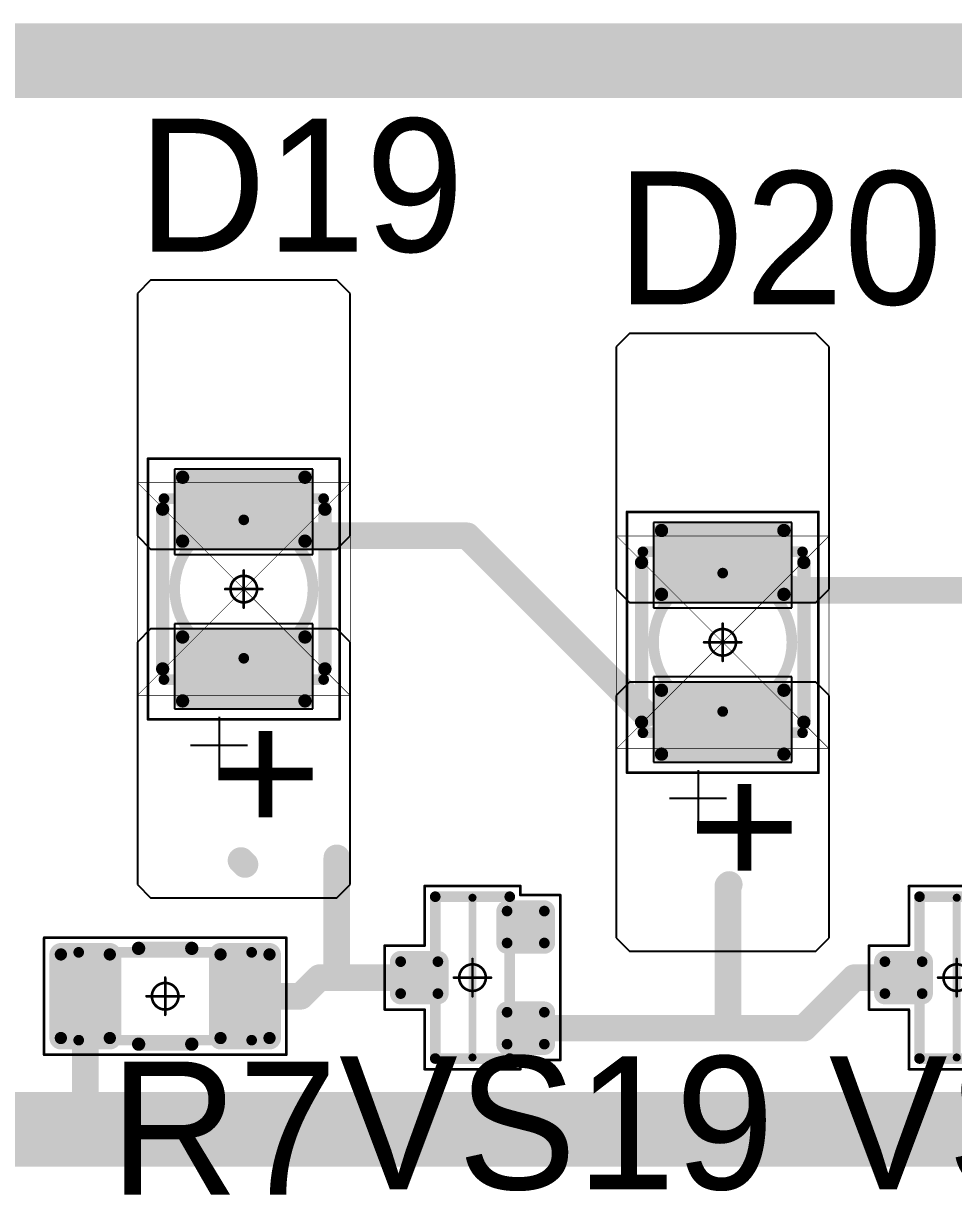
# Model space of a CAD drawing. Header units: millimetres. Extents: x 0 to 273, y 0 to 149.
# Drawn here: x 46.36 to 63.84, y 31.62 to 53.62 of the extents above; entities that cross this region are included whole.
import ezdxf

# ---------------------------------------------------------------- set-up
doc = ezdxf.new("R2010")
doc.units = ezdxf.units.MM
for name, color, linetype in [('Mechanical13', 56, 'Continuous'), ('Mechanical15', 56, 'Continuous'), ('Mechanical2', 216, 'Continuous'), ('TopLayer', 1, 'Continuous'), ('TopOverlay', 2, 'Continuous'), ('TopPaste', 8, 'Continuous'), ('TopSolder', 216, 'Continuous')]:
    doc.layers.add(name, color=color, linetype=linetype)

# ---------------------------------------------------------------- blocks, each defined once
blk = doc.blocks.new('SOT23_50')
at = {"layer": 'Mechanical13', "const_width": 0.2}
for points in [[(-0.7, 1.52), (-0.7, -1.52)], [(0.7, 1.52), (-0.7, 1.52)], [(0.7, 1.52), (0.7, -1.52)], [(0.7, -1.52), (-0.7, -1.52)]]:
    blk.add_lwpolyline(points, dxfattribs=at)
at = {"layer": 'Mechanical13', "const_width": 0.1}
for points in [[(-0.75, 1.52, 1), (-0.65, 1.52, 1)], [(-0.75, 1.52, 1), (-0.65, 1.52, 1)], [(0.65, 1.52, 1), (0.75, 1.52, 1)], [(0.65, 1.52, 1), (0.75, 1.52, 1)], [(-0.75, -1.52, 1), (-0.65, -1.52, 1)], [(-0.75, -1.52, 1), (-0.65, -1.52, 1)], [(0.65, -1.52, 1), (0.75, -1.52, 1)], [(0.65, -1.52, 1), (0.75, -1.52, 1)]]:
    blk.add_lwpolyline(points, format="xyb", close=True, dxfattribs=at)
at = {"layer": 'Mechanical15', "const_width": 0.05}
for points in [[(-0.9, 1.55), (-1.65, 1.55)], [(-1.65, 1.55), (-1.65, -1.55)], [(0.9, 1.72), (-0.9, 1.72)], [(-0.9, 1.72), (-0.9, 1.55)], [(0.9, 1.72), (0.9, 0.6)], [(1.65, 0.6), (0.9, 0.6)], [(1.65, 0.6), (1.65, -0.6)], [(0, 0.35), (0, -0.35)], [(0.35, 0), (-0.35, 0)], [(0.9, -0.6), (0.9, -1.72)], [(1.65, -0.6), (0.9, -0.6)], [(-0.9, -1.55), (-1.65, -1.55)], [(-0.9, -1.55), (-0.9, -1.72)], [(0.9, -1.72), (-0.9, -1.72)]]:
    blk.add_lwpolyline(points, dxfattribs=at)
at = {"layer": 'Mechanical15'}
for points, const_width in [([(-1.662, 1.55, 1), (-1.637, 1.55, 1)], 0.025), ([(-1.662, 1.55, 1), (-1.637, 1.55, 1)], 0.025), ([(-0.913, 1.72, 1), (-0.888, 1.72, 1)], 0.025), ([(-0.913, 1.72, 1), (-0.888, 1.72, 1)], 0.025), ([(-0.913, 1.55, 1), (-0.888, 1.55, 1)], 0.025), ([(-0.913, 1.55, 1), (-0.888, 1.55, 1)], 0.025), ([(0.888, 1.72, 1), (0.913, 1.72, 1)], 0.025), ([(0.888, 1.72, 1), (0.913, 1.72, 1)], 0.025), ([(0.888, 0.6, 1), (0.913, 0.6, 1)], 0.025), ([(0.888, 0.6, 1), (0.913, 0.6, 1)], 0.025), ([(1.637, 0.6, 1), (1.662, 0.6, 1)], 0.025), ([(1.637, 0.6, 1), (1.662, 0.6, 1)], 0.025), ([(0.25, 0, 1), (-0.25, 0, 1)], 0.05), ([(-0.012, 0.35, 1), (0.012, 0.35, 1)], 0.025), ([(-0.362, 0, 1), (-0.337, 0, 1)], 0.025), ([(-0.262, 0, 1), (-0.238, 0, 1)], 0.025), ([(0.238, 0, 1), (0.262, 0, 1)], 0.025), ([(0.337, 0, 1), (0.362, 0, 1)], 0.025), ([(-0.012, -0.35, 1), (0.012, -0.35, 1)], 0.025), ([(0.888, -0.6, 1), (0.913, -0.6, 1)], 0.025), ([(0.888, -0.6, 1), (0.913, -0.6, 1)], 0.025), ([(1.637, -0.6, 1), (1.662, -0.6, 1)], 0.025), ([(1.637, -0.6, 1), (1.662, -0.6, 1)], 0.025), ([(-1.662, -1.55, 1), (-1.637, -1.55, 1)], 0.025), ([(-1.662, -1.55, 1), (-1.637, -1.55, 1)], 0.025), ([(-0.913, -1.55, 1), (-0.888, -1.55, 1)], 0.025), ([(-0.913, -1.55, 1), (-0.888, -1.55, 1)], 0.025), ([(-0.913, -1.72, 1), (-0.888, -1.72, 1)], 0.025), ([(-0.913, -1.72, 1), (-0.888, -1.72, 1)], 0.025), ([(0.888, -1.72, 1), (0.913, -1.72, 1)], 0.025), ([(0.888, -1.72, 1), (0.913, -1.72, 1)], 0.025)]:
    blk.add_lwpolyline(points, format="xyb", close=True, dxfattribs=dict(at, const_width=const_width))
at = {"layer": 'TopLayer', "const_width": 0.1}
for points in [[(-1.4, 1.25, 1), (-1.3, 1.25, 1)], [(-0.7, 1.25, 1), (-0.6, 1.25, 1)], [(-1.4, 0.65, 1), (-1.3, 0.65, 1)], [(-0.7, 0.65, 1), (-0.6, 0.65, 1)], [(0.6, 0.3, 1), (0.7, 0.3, 1)], [(1.3, 0.3, 1), (1.4, 0.3, 1)], [(0.6, -0.3, 1), (0.7, -0.3, 1)], [(1.3, -0.3, 1), (1.4, -0.3, 1)], [(-1.4, -0.65, 1), (-1.3, -0.65, 1)], [(-0.7, -0.65, 1), (-0.6, -0.65, 1)], [(-1.4, -1.25, 1), (-1.3, -1.25, 1)], [(-0.7, -1.25, 1), (-0.6, -1.25, 1)]]:
    blk.add_lwpolyline(points, format="xyb", close=True, dxfattribs=at)
at = {"layer": 'TopLayer'}
for points in [[(-1.35, 1.35), (-1.35, 0.55), (-0.65, 1.35), (-0.65, 0.55)], [(-1.45, 1.25), (-1.45, 0.65), (-0.55, 1.25), (-0.55, 0.65)], [(0.55, 0.3), (0.55, -0.3), (1.45, 0.3), (1.45, -0.3)], [(0.65, 0.4), (0.65, -0.4), (1.35, 0.4), (1.35, -0.4)], [(-1.45, -0.65), (-1.45, -1.25), (-0.55, -0.65), (-0.55, -1.25)], [(-1.35, -0.55), (-1.35, -1.35), (-0.65, -0.55), (-0.65, -1.35)]]:
    blk.add_solid(points, dxfattribs=at)
at = {"layer": 'TopOverlay', "const_width": 0.15}
blk.add_lwpolyline([(0, 1.5), (0, -1.5)], dxfattribs=at)
at = {"layer": 'TopOverlay', "const_width": 0.075}
for points in [[(-0.038, 1.5, 1), (0.038, 1.5, 1)], [(-0.038, -1.5, 1), (0.038, -1.5, 1)]]:
    blk.add_lwpolyline(points, format="xyb", close=True, dxfattribs=at)
at = {"layer": 'TopPaste', "const_width": 0.075}
for points in [[(-1.387, 1.25, 1), (-1.313, 1.25, 1)], [(-0.687, 1.25, 1), (-0.613, 1.25, 1)], [(-1.387, 0.65, 1), (-1.313, 0.65, 1)], [(-0.687, 0.65, 1), (-0.613, 0.65, 1)], [(0.613, 0.3, 1), (0.687, 0.3, 1)], [(1.313, 0.3, 1), (1.387, 0.3, 1)], [(0.613, -0.3, 1), (0.687, -0.3, 1)], [(1.313, -0.3, 1), (1.387, -0.3, 1)], [(-1.387, -0.65, 1), (-1.313, -0.65, 1)], [(-0.687, -0.65, 1), (-0.613, -0.65, 1)], [(-1.387, -1.25, 1), (-1.313, -1.25, 1)], [(-0.687, -1.25, 1), (-0.613, -1.25, 1)]]:
    blk.add_lwpolyline(points, format="xyb", close=True, dxfattribs=at)
at = {"layer": 'TopPaste'}
for points in [[(-1.35, 1.325), (-1.35, 0.575), (-0.65, 1.325), (-0.65, 0.575)], [(-1.425, 1.25), (-1.425, 0.65), (-0.575, 1.25), (-0.575, 0.65)], [(0.575, 0.3), (0.575, -0.3), (1.425, 0.3), (1.425, -0.3)], [(0.65, 0.375), (0.65, -0.375), (1.35, 0.375), (1.35, -0.375)], [(-1.425, -0.65), (-1.425, -1.25), (-0.575, -0.65), (-0.575, -1.25)], [(-1.35, -0.575), (-1.35, -1.325), (-0.65, -0.575), (-0.65, -1.325)]]:
    blk.add_solid(points, dxfattribs=at)
at = {"layer": 'TopSolder', "const_width": 0.202}
for points in [[(-1.451, 1.25, 1), (-1.249, 1.25, 1)], [(-0.751, 1.25, 1), (-0.549, 1.25, 1)], [(-1.451, 0.65, 1), (-1.249, 0.65, 1)], [(-0.751, 0.65, 1), (-0.549, 0.65, 1)], [(0.549, 0.3, 1), (0.751, 0.3, 1)], [(1.249, 0.3, 1), (1.451, 0.3, 1)], [(0.549, -0.3, 1), (0.751, -0.3, 1)], [(1.249, -0.3, 1), (1.451, -0.3, 1)], [(-1.451, -0.65, 1), (-1.249, -0.65, 1)], [(-0.751, -0.65, 1), (-0.549, -0.65, 1)], [(-1.451, -1.25, 1), (-1.249, -1.25, 1)], [(-0.751, -1.25, 1), (-0.549, -1.25, 1)]]:
    blk.add_lwpolyline(points, format="xyb", close=True, dxfattribs=at)
at = {"layer": 'TopSolder'}
for points in [[(-1.35, 1.452), (-1.35, 0.448), (-0.65, 1.452), (-0.65, 0.448)], [(-1.552, 1.25), (-1.552, 0.65), (-0.448, 1.25), (-0.448, 0.65)], [(0.65, 0.502), (0.65, -0.502), (1.35, 0.502), (1.35, -0.502)], [(0.448, 0.3), (0.448, -0.3), (1.552, 0.3), (1.552, -0.3)], [(-1.552, -0.65), (-1.552, -1.25), (-0.448, -0.65), (-0.448, -1.25)], [(-1.35, -0.448), (-1.35, -1.452), (-0.65, -0.448), (-0.65, -1.452)]]:
    blk.add_solid(points, dxfattribs=at)
blk = doc.blocks.new('SOT23_51')
at = {"layer": 'Mechanical13', "const_width": 0.2}
for points in [[(-0.7, 1.52), (-0.7, -1.52)], [(0.7, 1.52), (-0.7, 1.52)], [(0.7, 1.52), (0.7, -1.52)], [(0.7, -1.52), (-0.7, -1.52)]]:
    blk.add_lwpolyline(points, dxfattribs=at)
at = {"layer": 'Mechanical13', "const_width": 0.1}
for points in [[(-0.75, 1.52, 1), (-0.65, 1.52, 1)], [(-0.75, 1.52, 1), (-0.65, 1.52, 1)], [(0.65, 1.52, 1), (0.75, 1.52, 1)], [(0.65, 1.52, 1), (0.75, 1.52, 1)], [(-0.75, -1.52, 1), (-0.65, -1.52, 1)], [(-0.75, -1.52, 1), (-0.65, -1.52, 1)], [(0.65, -1.52, 1), (0.75, -1.52, 1)], [(0.65, -1.52, 1), (0.75, -1.52, 1)]]:
    blk.add_lwpolyline(points, format="xyb", close=True, dxfattribs=at)
at = {"layer": 'Mechanical15', "const_width": 0.05}
for points in [[(-0.9, 1.55), (-1.65, 1.55)], [(-1.65, 1.55), (-1.65, -1.55)], [(0.9, 1.72), (-0.9, 1.72)], [(-0.9, 1.72), (-0.9, 1.55)], [(0.9, 1.72), (0.9, 0.6)], [(1.65, 0.6), (0.9, 0.6)], [(1.65, 0.6), (1.65, -0.6)], [(0, 0.35), (0, -0.35)], [(0.35, 0), (-0.35, 0)], [(0.9, -0.6), (0.9, -1.72)], [(1.65, -0.6), (0.9, -0.6)], [(-0.9, -1.55), (-1.65, -1.55)], [(-0.9, -1.55), (-0.9, -1.72)], [(0.9, -1.72), (-0.9, -1.72)]]:
    blk.add_lwpolyline(points, dxfattribs=at)
at = {"layer": 'Mechanical15'}
for points, const_width in [([(-1.662, 1.55, 1), (-1.637, 1.55, 1)], 0.025), ([(-1.662, 1.55, 1), (-1.637, 1.55, 1)], 0.025), ([(-0.913, 1.72, 1), (-0.888, 1.72, 1)], 0.025), ([(-0.913, 1.72, 1), (-0.888, 1.72, 1)], 0.025), ([(-0.913, 1.55, 1), (-0.888, 1.55, 1)], 0.025), ([(-0.913, 1.55, 1), (-0.888, 1.55, 1)], 0.025), ([(0.888, 1.72, 1), (0.913, 1.72, 1)], 0.025), ([(0.888, 1.72, 1), (0.913, 1.72, 1)], 0.025), ([(0.888, 0.6, 1), (0.913, 0.6, 1)], 0.025), ([(0.888, 0.6, 1), (0.913, 0.6, 1)], 0.025), ([(1.637, 0.6, 1), (1.662, 0.6, 1)], 0.025), ([(1.637, 0.6, 1), (1.662, 0.6, 1)], 0.025), ([(0.25, 0, 1), (-0.25, 0, 1)], 0.05), ([(-0.012, 0.35, 1), (0.012, 0.35, 1)], 0.025), ([(-0.362, 0, 1), (-0.337, 0, 1)], 0.025), ([(-0.262, 0, 1), (-0.238, 0, 1)], 0.025), ([(0.238, 0, 1), (0.262, 0, 1)], 0.025), ([(0.337, 0, 1), (0.362, 0, 1)], 0.025), ([(-0.012, -0.35, 1), (0.012, -0.35, 1)], 0.025), ([(0.888, -0.6, 1), (0.913, -0.6, 1)], 0.025), ([(0.888, -0.6, 1), (0.913, -0.6, 1)], 0.025), ([(1.637, -0.6, 1), (1.662, -0.6, 1)], 0.025), ([(1.637, -0.6, 1), (1.662, -0.6, 1)], 0.025), ([(-1.662, -1.55, 1), (-1.637, -1.55, 1)], 0.025), ([(-1.662, -1.55, 1), (-1.637, -1.55, 1)], 0.025), ([(-0.913, -1.55, 1), (-0.888, -1.55, 1)], 0.025), ([(-0.913, -1.55, 1), (-0.888, -1.55, 1)], 0.025), ([(-0.913, -1.72, 1), (-0.888, -1.72, 1)], 0.025), ([(-0.913, -1.72, 1), (-0.888, -1.72, 1)], 0.025), ([(0.888, -1.72, 1), (0.913, -1.72, 1)], 0.025), ([(0.888, -1.72, 1), (0.913, -1.72, 1)], 0.025)]:
    blk.add_lwpolyline(points, format="xyb", close=True, dxfattribs=dict(at, const_width=const_width))
at = {"layer": 'TopLayer', "const_width": 0.1}
for points in [[(-1.4, 1.25, 1), (-1.3, 1.25, 1)], [(-0.7, 1.25, 1), (-0.6, 1.25, 1)], [(-1.4, 0.65, 1), (-1.3, 0.65, 1)], [(-0.7, 0.65, 1), (-0.6, 0.65, 1)], [(0.6, 0.3, 1), (0.7, 0.3, 1)], [(1.3, 0.3, 1), (1.4, 0.3, 1)], [(0.6, -0.3, 1), (0.7, -0.3, 1)], [(1.3, -0.3, 1), (1.4, -0.3, 1)], [(-1.4, -0.65, 1), (-1.3, -0.65, 1)], [(-0.7, -0.65, 1), (-0.6, -0.65, 1)], [(-1.4, -1.25, 1), (-1.3, -1.25, 1)], [(-0.7, -1.25, 1), (-0.6, -1.25, 1)]]:
    blk.add_lwpolyline(points, format="xyb", close=True, dxfattribs=at)
at = {"layer": 'TopLayer'}
for points in [[(-1.35, 1.35), (-1.35, 0.55), (-0.65, 1.35), (-0.65, 0.55)], [(-1.45, 1.25), (-1.45, 0.65), (-0.55, 1.25), (-0.55, 0.65)], [(0.55, 0.3), (0.55, -0.3), (1.45, 0.3), (1.45, -0.3)], [(0.65, 0.4), (0.65, -0.4), (1.35, 0.4), (1.35, -0.4)], [(-1.45, -0.65), (-1.45, -1.25), (-0.55, -0.65), (-0.55, -1.25)], [(-1.35, -0.55), (-1.35, -1.35), (-0.65, -0.55), (-0.65, -1.35)]]:
    blk.add_solid(points, dxfattribs=at)
at = {"layer": 'TopOverlay', "const_width": 0.15}
blk.add_lwpolyline([(0, 1.5), (0, -1.5)], dxfattribs=at)
at = {"layer": 'TopOverlay', "const_width": 0.075}
for points in [[(-0.038, 1.5, 1), (0.038, 1.5, 1)], [(-0.038, -1.5, 1), (0.038, -1.5, 1)]]:
    blk.add_lwpolyline(points, format="xyb", close=True, dxfattribs=at)
at = {"layer": 'TopPaste', "const_width": 0.075}
for points in [[(-1.387, 1.25, 1), (-1.313, 1.25, 1)], [(-0.687, 1.25, 1), (-0.613, 1.25, 1)], [(-1.387, 0.65, 1), (-1.313, 0.65, 1)], [(-0.687, 0.65, 1), (-0.613, 0.65, 1)], [(0.613, 0.3, 1), (0.687, 0.3, 1)], [(1.313, 0.3, 1), (1.387, 0.3, 1)], [(0.613, -0.3, 1), (0.687, -0.3, 1)], [(1.313, -0.3, 1), (1.387, -0.3, 1)], [(-1.387, -0.65, 1), (-1.313, -0.65, 1)], [(-0.687, -0.65, 1), (-0.613, -0.65, 1)], [(-1.387, -1.25, 1), (-1.313, -1.25, 1)], [(-0.687, -1.25, 1), (-0.613, -1.25, 1)]]:
    blk.add_lwpolyline(points, format="xyb", close=True, dxfattribs=at)
at = {"layer": 'TopPaste'}
for points in [[(-1.35, 1.325), (-1.35, 0.575), (-0.65, 1.325), (-0.65, 0.575)], [(-1.425, 1.25), (-1.425, 0.65), (-0.575, 1.25), (-0.575, 0.65)], [(0.575, 0.3), (0.575, -0.3), (1.425, 0.3), (1.425, -0.3)], [(0.65, 0.375), (0.65, -0.375), (1.35, 0.375), (1.35, -0.375)], [(-1.425, -0.65), (-1.425, -1.25), (-0.575, -0.65), (-0.575, -1.25)], [(-1.35, -0.575), (-1.35, -1.325), (-0.65, -0.575), (-0.65, -1.325)]]:
    blk.add_solid(points, dxfattribs=at)
at = {"layer": 'TopSolder', "const_width": 0.202}
for points in [[(-1.451, 1.25, 1), (-1.249, 1.25, 1)], [(-0.751, 1.25, 1), (-0.549, 1.25, 1)], [(-1.451, 0.65, 1), (-1.249, 0.65, 1)], [(-0.751, 0.65, 1), (-0.549, 0.65, 1)], [(0.549, 0.3, 1), (0.751, 0.3, 1)], [(1.249, 0.3, 1), (1.451, 0.3, 1)], [(0.549, -0.3, 1), (0.751, -0.3, 1)], [(1.249, -0.3, 1), (1.451, -0.3, 1)], [(-1.451, -0.65, 1), (-1.249, -0.65, 1)], [(-0.751, -0.65, 1), (-0.549, -0.65, 1)], [(-1.451, -1.25, 1), (-1.249, -1.25, 1)], [(-0.751, -1.25, 1), (-0.549, -1.25, 1)]]:
    blk.add_lwpolyline(points, format="xyb", close=True, dxfattribs=at)
at = {"layer": 'TopSolder'}
for points in [[(-1.35, 1.452), (-1.35, 0.448), (-0.65, 1.452), (-0.65, 0.448)], [(-1.552, 1.25), (-1.552, 0.65), (-0.448, 1.25), (-0.448, 0.65)], [(0.65, 0.502), (0.65, -0.502), (1.35, 0.502), (1.35, -0.502)], [(0.448, 0.3), (0.448, -0.3), (1.552, 0.3), (1.552, -0.3)], [(-1.552, -0.65), (-1.552, -1.25), (-0.448, -0.65), (-0.448, -1.25)], [(-1.35, -0.448), (-1.35, -1.452), (-0.65, -0.448), (-0.65, -1.452)]]:
    blk.add_solid(points, dxfattribs=at)
blk = doc.blocks.new('RC1206S_85')
at = {"layer": 'Mechanical13', "const_width": 0.2}
for points in [[(1.625, 0.825), (-1.625, 0.825)], [(-1.625, 0.825), (-1.625, -0.825)], [(1.625, 0.825), (1.625, -0.825)], [(1.625, -0.825), (-1.625, -0.825)]]:
    blk.add_lwpolyline(points, dxfattribs=at)
at = {"layer": 'Mechanical13', "const_width": 0.1}
for points in [[(-1.675, 0.825, 1), (-1.575, 0.825, 1)], [(-1.675, 0.825, 1), (-1.575, 0.825, 1)], [(1.575, 0.825, 1), (1.675, 0.825, 1)], [(1.575, 0.825, 1), (1.675, 0.825, 1)], [(-1.675, -0.825, 1), (-1.575, -0.825, 1)], [(-1.675, -0.825, 1), (-1.575, -0.825, 1)], [(1.575, -0.825, 1), (1.675, -0.825, 1)], [(1.575, -0.825, 1), (1.675, -0.825, 1)]]:
    blk.add_lwpolyline(points, format="xyb", close=True, dxfattribs=at)
at = {"layer": 'Mechanical15', "const_width": 0.05}
for points in [[(2.275, 1.1), (-2.275, 1.1)], [(-2.275, 1.1), (-2.275, -1.1)], [(2.275, 1.1), (2.275, -1.1)], [(0, 0.35), (0, -0.35)], [(0.35, 0), (-0.35, 0)], [(2.275, -1.1), (-2.275, -1.1)]]:
    blk.add_lwpolyline(points, dxfattribs=at)
at = {"layer": 'Mechanical15'}
for points, const_width in [([(-2.287, 1.1, 1), (-2.262, 1.1, 1)], 0.025), ([(-2.287, 1.1, 1), (-2.262, 1.1, 1)], 0.025), ([(2.262, 1.1, 1), (2.287, 1.1, 1)], 0.025), ([(2.262, 1.1, 1), (2.287, 1.1, 1)], 0.025), ([(0.25, 0, 1), (-0.25, 0, 1)], 0.05), ([(-0.012, 0.35, 1), (0.012, 0.35, 1)], 0.025), ([(-0.362, 0, 1), (-0.337, 0, 1)], 0.025), ([(-0.262, 0, 1), (-0.238, 0, 1)], 0.025), ([(0.238, 0, 1), (0.262, 0, 1)], 0.025), ([(0.337, 0, 1), (0.362, 0, 1)], 0.025), ([(-0.012, -0.35, 1), (0.012, -0.35, 1)], 0.025), ([(-2.287, -1.1, 1), (-2.262, -1.1, 1)], 0.025), ([(-2.287, -1.1, 1), (-2.262, -1.1, 1)], 0.025), ([(2.262, -1.1, 1), (2.287, -1.1, 1)], 0.025), ([(2.262, -1.1, 1), (2.287, -1.1, 1)], 0.025)]:
    blk.add_lwpolyline(points, format="xyb", close=True, dxfattribs=dict(at, const_width=const_width))
at = {"layer": 'TopLayer', "const_width": 0.115}
for points in [[(-2.018, 0.785, 1), (-1.903, 0.785, 1)], [(-1.098, 0.785, 1), (-0.983, 0.785, 1)], [(0.983, 0.785, 1), (1.098, 0.785, 1)], [(1.903, 0.785, 1), (2.018, 0.785, 1)], [(-2.018, -0.785, 1), (-1.903, -0.785, 1)], [(-1.098, -0.785, 1), (-0.983, -0.785, 1)], [(0.983, -0.785, 1), (1.098, -0.785, 1)], [(1.903, -0.785, 1), (2.018, -0.785, 1)]]:
    blk.add_lwpolyline(points, format="xyb", close=True, dxfattribs=at)
at = {"layer": 'TopLayer'}
for points in [[(-1.96, -0.9), (-1.04, -0.9), (-1.96, 0.9), (-1.04, 0.9)], [(1.04, -0.9), (1.96, -0.9), (1.04, 0.9), (1.96, 0.9)], [(-2.075, -0.785), (-0.925, -0.785), (-2.075, 0.785), (-0.925, 0.785)], [(0.925, -0.785), (2.075, -0.785), (0.925, 0.785), (2.075, 0.785)]]:
    blk.add_solid(points, dxfattribs=at)
at = {"layer": 'TopOverlay', "const_width": 0.25}
for points in [[(0.5, 0.9), (-0.5, 0.9)], [(0.5, -0.9), (-0.5, -0.9)]]:
    blk.add_lwpolyline(points, dxfattribs=at)
at = {"layer": 'TopOverlay', "const_width": 0.125}
for points in [[(-0.562, 0.9, 1), (-0.437, 0.9, 1)], [(0.437, 0.9, 1), (0.562, 0.9, 1)], [(-0.562, -0.9, 1), (-0.437, -0.9, 1)], [(0.437, -0.9, 1), (0.562, -0.9, 1)]]:
    blk.add_lwpolyline(points, format="xyb", close=True, dxfattribs=at)
at = {"layer": 'TopPaste', "const_width": 0.09}
for points in [[(-2.005, 0.785, 1), (-1.915, 0.785, 1)], [(-1.085, 0.785, 1), (-0.995, 0.785, 1)], [(0.995, 0.785, 1), (1.085, 0.785, 1)], [(1.915, 0.785, 1), (2.005, 0.785, 1)], [(-2.005, -0.785, 1), (-1.915, -0.785, 1)], [(-1.085, -0.785, 1), (-0.995, -0.785, 1)], [(0.995, -0.785, 1), (1.085, -0.785, 1)], [(1.915, -0.785, 1), (2.005, -0.785, 1)]]:
    blk.add_lwpolyline(points, format="xyb", close=True, dxfattribs=at)
at = {"layer": 'TopPaste'}
for points in [[(-2.05, -0.785), (-0.95, -0.785), (-2.05, 0.785), (-0.95, 0.785)], [(-1.96, -0.875), (-1.04, -0.875), (-1.96, 0.875), (-1.04, 0.875)], [(0.95, -0.785), (2.05, -0.785), (0.95, 0.785), (2.05, 0.785)], [(1.04, -0.875), (1.96, -0.875), (1.04, 0.875), (1.96, 0.875)]]:
    blk.add_solid(points, dxfattribs=at)
at = {"layer": 'TopSolder', "const_width": 0.215}
for points in [[(-2.068, 0.785, 1), (-1.853, 0.785, 1)], [(-1.148, 0.785, 1), (-0.933, 0.785, 1)], [(0.933, 0.785, 1), (1.148, 0.785, 1)], [(1.853, 0.785, 1), (2.068, 0.785, 1)], [(-2.068, -0.785, 1), (-1.853, -0.785, 1)], [(-1.148, -0.785, 1), (-0.933, -0.785, 1)], [(0.933, -0.785, 1), (1.148, -0.785, 1)], [(1.853, -0.785, 1), (2.068, -0.785, 1)]]:
    blk.add_lwpolyline(points, format="xyb", close=True, dxfattribs=at)
at = {"layer": 'TopSolder'}
for points in [[(-1.96, -1), (-1.04, -1), (-1.96, 1), (-1.04, 1)], [(1.04, -1), (1.96, -1), (1.04, 1), (1.96, 1)], [(-2.175, -0.785), (-0.825, -0.785), (-2.175, 0.785), (-0.825, 0.785)], [(0.825, -0.785), (2.175, -0.785), (0.825, 0.785), (2.175, 0.785)]]:
    blk.add_solid(points, dxfattribs=at)
blk = doc.blocks.new('T66G_135')
at = {"layer": 'Mechanical13'}
for p, q in [((2.936, 0.071), (2.936, -1)), ((2.4, -0.464), (3.471, -0.464))]:
    blk.add_line(p, q, dxfattribs=at)
at = {"layer": 'Mechanical13', "const_width": 0.2}
for points in [[(1.7, 1.5), (-1.7, 1.5)], [(-1.7, -1.5), (-1.7, 1.5)], [(1.7, -1.5), (1.7, 1.5)], [(1.7, -1.5), (-1.7, -1.5)]]:
    blk.add_lwpolyline(points, dxfattribs=at)
at = {"layer": 'Mechanical13'}
for points, const_width in [([(-1.75, 1.5, 1), (-1.65, 1.5, 1)], 0.1), ([(-1.75, 1.5, 1), (-1.65, 1.5, 1)], 0.1), ([(1.65, 1.5, 1), (1.75, 1.5, 1)], 0.1), ([(1.65, 1.5, 1), (1.75, 1.5, 1)], 0.1), ([(1.3, 0, 1), (-1.3, 0, 1)], 0.2), ([(-1.35, 0, 1), (-1.25, 0, 1)], 0.1), ([(1.25, 0, 1), (1.35, 0, 1)], 0.1), ([(-1.75, -1.5, 1), (-1.65, -1.5, 1)], 0.1), ([(-1.75, -1.5, 1), (-1.65, -1.5, 1)], 0.1), ([(1.65, -1.5, 1), (1.75, -1.5, 1)], 0.1), ([(1.65, -1.5, 1), (1.75, -1.5, 1)], 0.1)]:
    blk.add_lwpolyline(points, format="xyb", close=True, dxfattribs=dict(at, const_width=const_width))
at = {"layer": 'Mechanical15', "const_width": 0.05}
for points in [[(-2.45, -1.8), (-2.45, 1.8)], [(2.45, 1.8), (-2.45, 1.8)], [(2.45, -1.8), (2.45, 1.8)], [(0, -0.35), (0, 0.35)], [(0.35, 0), (-0.35, 0)], [(2.45, -1.8), (-2.45, -1.8)]]:
    blk.add_lwpolyline(points, dxfattribs=at)
at = {"layer": 'Mechanical15'}
for points, const_width in [([(-2.462, 1.8, 1), (-2.438, 1.8, 1)], 0.025), ([(-2.462, 1.8, 1), (-2.438, 1.8, 1)], 0.025), ([(2.438, 1.8, 1), (2.462, 1.8, 1)], 0.025), ([(2.438, 1.8, 1), (2.462, 1.8, 1)], 0.025), ([(0.25, 0, 1), (-0.25, 0, 1)], 0.05), ([(-0.012, 0.35, 1), (0.012, 0.35, 1)], 0.025), ([(-0.362, 0, 1), (-0.337, 0, 1)], 0.025), ([(-0.262, 0, 1), (-0.238, 0, 1)], 0.025), ([(0.238, 0, 1), (0.262, 0, 1)], 0.025), ([(0.337, 0, 1), (0.362, 0, 1)], 0.025), ([(-0.012, -0.35, 1), (0.012, -0.35, 1)], 0.025), ([(-2.462, -1.8, 1), (-2.438, -1.8, 1)], 0.025), ([(-2.462, -1.8, 1), (-2.438, -1.8, 1)], 0.025), ([(2.438, -1.8, 1), (2.462, -1.8, 1)], 0.025), ([(2.438, -1.8, 1), (2.462, -1.8, 1)], 0.025)]:
    blk.add_lwpolyline(points, format="xyb", close=True, dxfattribs=dict(at, const_width=const_width))
at = {"layer": 'TopLayer'}
for p, q in [((-5.55, 2), (-5.8, 1.75)), ((-1, 2), (-5.55, 2)), ((-0.75, 1.75), (-1, 2)), ((1, 2), (0.75, 1.75)), ((5.55, 2), (1, 2)), ((5.8, 1.75), (5.55, 2)), ((-5.8, 1.75), (-5.8, -1.75)), ((-0.75, -1.75), (-0.75, 1.75)), ((0.75, 1.75), (0.75, -1.75)), ((5.8, -1.75), (5.8, 1.75)), ((-5.8, -1.75), (-5.55, -2)), ((-1, -2), (-0.75, -1.75)), ((0.75, -1.75), (1, -2)), ((5.55, -2), (5.8, -1.75)), ((-5.55, -2), (-1, -2)), ((1, -2), (5.55, -2))]:
    blk.add_line(p, q, dxfattribs=at)
at = {"layer": 'TopLayer', "const_width": 0.15}
for points in [[(-2.175, 1.15, 1), (-2.025, 1.15, 1)], [(-0.975, 1.15, 1), (-0.825, 1.15, 1)], [(0.825, 1.15, 1), (0.975, 1.15, 1)], [(2.025, 1.15, 1), (2.175, 1.15, 1)], [(-2.175, -1.15, 1), (-2.025, -1.15, 1)], [(-0.975, -1.15, 1), (-0.825, -1.15, 1)], [(0.825, -1.15, 1), (0.975, -1.15, 1)], [(2.025, -1.15, 1), (2.175, -1.15, 1)]]:
    blk.add_lwpolyline(points, format="xyb", close=True, dxfattribs=at)
at = {"layer": 'TopLayer'}
for points in [[(-0.75, 1.15), (-2.25, 1.15), (-0.75, -1.15), (-2.25, -1.15)], [(-0.9, 1.3), (-2.1, 1.3), (-0.9, -1.3), (-2.1, -1.3)], [(2.25, 1.15), (0.75, 1.15), (2.25, -1.15), (0.75, -1.15)], [(2.1, 1.3), (0.9, 1.3), (2.1, -1.3), (0.9, -1.3)]]:
    blk.add_solid(points, dxfattribs=at)
at = {"layer": 'TopOverlay', "const_width": 0.25}
for points in [[(1.5, 1.525), (-1.5, 1.525)], [(1.5, -1.525), (-1.5, -1.525)]]:
    blk.add_lwpolyline(points, dxfattribs=at)
at = {"layer": 'TopOverlay', "const_width": 0.125}
for points in [[(-1.562, 1.525, 1), (-1.438, 1.525, 1)], [(1.438, 1.525, 1), (1.562, 1.525, 1)], [(-1.562, -1.525, 1), (-1.438, -1.525, 1)], [(1.438, -1.525, 1), (1.562, -1.525, 1)]]:
    blk.add_lwpolyline(points, format="xyb", close=True, dxfattribs=at)
at = {"layer": 'TopPaste', "const_width": 0.125}
for points in [[(-2.163, 1.15, 1), (-2.038, 1.15, 1)], [(-0.963, 1.15, 1), (-0.838, 1.15, 1)], [(0.838, 1.15, 1), (0.963, 1.15, 1)], [(2.038, 1.15, 1), (2.163, 1.15, 1)], [(-2.163, -1.15, 1), (-2.038, -1.15, 1)], [(-0.963, -1.15, 1), (-0.838, -1.15, 1)], [(0.838, -1.15, 1), (0.963, -1.15, 1)], [(2.038, -1.15, 1), (2.163, -1.15, 1)]]:
    blk.add_lwpolyline(points, format="xyb", close=True, dxfattribs=at)
at = {"layer": 'TopPaste'}
for points in [[(-0.775, 1.15), (-2.225, 1.15), (-0.775, -1.15), (-2.225, -1.15)], [(-0.9, 1.275), (-2.1, 1.275), (-0.9, -1.275), (-2.1, -1.275)], [(2.225, 1.15), (0.775, 1.15), (2.225, -1.15), (0.775, -1.15)], [(2.1, 1.275), (0.9, 1.275), (2.1, -1.275), (0.9, -1.275)]]:
    blk.add_solid(points, dxfattribs=at)
at = {"layer": 'TopSolder'}
for p, q in [((-2.25, 1.3), (-2.25, -1.3)), ((-0.65, 1.3), (-2.25, 1.3)), ((-0.65, -1.3), (-0.65, 1.3)), ((0.65, 1.3), (0.65, -1.3)), ((2.25, 1.3), (0.65, 1.3)), ((2.25, -1.3), (2.25, 1.3)), ((-2.25, -1.3), (-0.65, -1.3)), ((0.65, -1.3), (2.25, -1.3))]:
    blk.add_line(p, q, dxfattribs=at)
at = {"layer": 'TopOverlay'}
blk.add_text('+', height=2.5, dxfattribs=at).set_placement((2.5, -0.8))
blk = doc.blocks.new('T66G_136')
at = {"layer": 'Mechanical13'}
for p, q in [((2.936, 0.071), (2.936, -1)), ((2.4, -0.464), (3.471, -0.464))]:
    blk.add_line(p, q, dxfattribs=at)
at = {"layer": 'Mechanical13', "const_width": 0.2}
for points in [[(1.7, 1.5), (-1.7, 1.5)], [(-1.7, -1.5), (-1.7, 1.5)], [(1.7, -1.5), (1.7, 1.5)], [(1.7, -1.5), (-1.7, -1.5)]]:
    blk.add_lwpolyline(points, dxfattribs=at)
at = {"layer": 'Mechanical13'}
for points, const_width in [([(-1.75, 1.5, 1), (-1.65, 1.5, 1)], 0.1), ([(-1.75, 1.5, 1), (-1.65, 1.5, 1)], 0.1), ([(1.65, 1.5, 1), (1.75, 1.5, 1)], 0.1), ([(1.65, 1.5, 1), (1.75, 1.5, 1)], 0.1), ([(1.3, 0, 1), (-1.3, 0, 1)], 0.2), ([(-1.35, 0, 1), (-1.25, 0, 1)], 0.1), ([(1.25, 0, 1), (1.35, 0, 1)], 0.1), ([(-1.75, -1.5, 1), (-1.65, -1.5, 1)], 0.1), ([(-1.75, -1.5, 1), (-1.65, -1.5, 1)], 0.1), ([(1.65, -1.5, 1), (1.75, -1.5, 1)], 0.1), ([(1.65, -1.5, 1), (1.75, -1.5, 1)], 0.1)]:
    blk.add_lwpolyline(points, format="xyb", close=True, dxfattribs=dict(at, const_width=const_width))
at = {"layer": 'Mechanical15', "const_width": 0.05}
for points in [[(-2.45, -1.8), (-2.45, 1.8)], [(2.45, 1.8), (-2.45, 1.8)], [(2.45, -1.8), (2.45, 1.8)], [(0, -0.35), (0, 0.35)], [(0.35, 0), (-0.35, 0)], [(2.45, -1.8), (-2.45, -1.8)]]:
    blk.add_lwpolyline(points, dxfattribs=at)
at = {"layer": 'Mechanical15'}
for points, const_width in [([(-2.462, 1.8, 1), (-2.438, 1.8, 1)], 0.025), ([(-2.462, 1.8, 1), (-2.438, 1.8, 1)], 0.025), ([(2.438, 1.8, 1), (2.462, 1.8, 1)], 0.025), ([(2.438, 1.8, 1), (2.462, 1.8, 1)], 0.025), ([(0.25, 0, 1), (-0.25, 0, 1)], 0.05), ([(-0.012, 0.35, 1), (0.012, 0.35, 1)], 0.025), ([(-0.362, 0, 1), (-0.337, 0, 1)], 0.025), ([(-0.262, 0, 1), (-0.238, 0, 1)], 0.025), ([(0.238, 0, 1), (0.262, 0, 1)], 0.025), ([(0.337, 0, 1), (0.362, 0, 1)], 0.025), ([(-0.012, -0.35, 1), (0.012, -0.35, 1)], 0.025), ([(-2.462, -1.8, 1), (-2.438, -1.8, 1)], 0.025), ([(-2.462, -1.8, 1), (-2.438, -1.8, 1)], 0.025), ([(2.438, -1.8, 1), (2.462, -1.8, 1)], 0.025), ([(2.438, -1.8, 1), (2.462, -1.8, 1)], 0.025)]:
    blk.add_lwpolyline(points, format="xyb", close=True, dxfattribs=dict(at, const_width=const_width))
at = {"layer": 'TopLayer'}
for p, q in [((-5.55, 2), (-5.8, 1.75)), ((-1, 2), (-5.55, 2)), ((-0.75, 1.75), (-1, 2)), ((1, 2), (0.75, 1.75)), ((5.55, 2), (1, 2)), ((5.8, 1.75), (5.55, 2)), ((-5.8, 1.75), (-5.8, -1.75)), ((-0.75, -1.75), (-0.75, 1.75)), ((0.75, 1.75), (0.75, -1.75)), ((5.8, -1.75), (5.8, 1.75)), ((-5.8, -1.75), (-5.55, -2)), ((-1, -2), (-0.75, -1.75)), ((0.75, -1.75), (1, -2)), ((5.55, -2), (5.8, -1.75)), ((-5.55, -2), (-1, -2)), ((1, -2), (5.55, -2))]:
    blk.add_line(p, q, dxfattribs=at)
at = {"layer": 'TopLayer', "const_width": 0.15}
for points in [[(-2.175, 1.15, 1), (-2.025, 1.15, 1)], [(-0.975, 1.15, 1), (-0.825, 1.15, 1)], [(0.825, 1.15, 1), (0.975, 1.15, 1)], [(2.025, 1.15, 1), (2.175, 1.15, 1)], [(-2.175, -1.15, 1), (-2.025, -1.15, 1)], [(-0.975, -1.15, 1), (-0.825, -1.15, 1)], [(0.825, -1.15, 1), (0.975, -1.15, 1)], [(2.025, -1.15, 1), (2.175, -1.15, 1)]]:
    blk.add_lwpolyline(points, format="xyb", close=True, dxfattribs=at)
at = {"layer": 'TopLayer'}
for points in [[(-0.75, 1.15), (-2.25, 1.15), (-0.75, -1.15), (-2.25, -1.15)], [(-0.9, 1.3), (-2.1, 1.3), (-0.9, -1.3), (-2.1, -1.3)], [(2.25, 1.15), (0.75, 1.15), (2.25, -1.15), (0.75, -1.15)], [(2.1, 1.3), (0.9, 1.3), (2.1, -1.3), (0.9, -1.3)]]:
    blk.add_solid(points, dxfattribs=at)
at = {"layer": 'TopOverlay', "const_width": 0.25}
for points in [[(1.5, 1.525), (-1.5, 1.525)], [(1.5, -1.525), (-1.5, -1.525)]]:
    blk.add_lwpolyline(points, dxfattribs=at)
at = {"layer": 'TopOverlay', "const_width": 0.125}
for points in [[(-1.562, 1.525, 1), (-1.438, 1.525, 1)], [(1.438, 1.525, 1), (1.562, 1.525, 1)], [(-1.562, -1.525, 1), (-1.438, -1.525, 1)], [(1.438, -1.525, 1), (1.562, -1.525, 1)]]:
    blk.add_lwpolyline(points, format="xyb", close=True, dxfattribs=at)
at = {"layer": 'TopPaste', "const_width": 0.125}
for points in [[(-2.163, 1.15, 1), (-2.038, 1.15, 1)], [(-0.963, 1.15, 1), (-0.838, 1.15, 1)], [(0.838, 1.15, 1), (0.963, 1.15, 1)], [(2.038, 1.15, 1), (2.163, 1.15, 1)], [(-2.163, -1.15, 1), (-2.038, -1.15, 1)], [(-0.963, -1.15, 1), (-0.838, -1.15, 1)], [(0.838, -1.15, 1), (0.963, -1.15, 1)], [(2.038, -1.15, 1), (2.163, -1.15, 1)]]:
    blk.add_lwpolyline(points, format="xyb", close=True, dxfattribs=at)
at = {"layer": 'TopPaste'}
for points in [[(-0.775, 1.15), (-2.225, 1.15), (-0.775, -1.15), (-2.225, -1.15)], [(-0.9, 1.275), (-2.1, 1.275), (-0.9, -1.275), (-2.1, -1.275)], [(2.225, 1.15), (0.775, 1.15), (2.225, -1.15), (0.775, -1.15)], [(2.1, 1.275), (0.9, 1.275), (2.1, -1.275), (0.9, -1.275)]]:
    blk.add_solid(points, dxfattribs=at)
at = {"layer": 'TopSolder'}
for p, q in [((-2.25, 1.3), (-2.25, -1.3)), ((-0.65, 1.3), (-2.25, 1.3)), ((-0.65, -1.3), (-0.65, 1.3)), ((0.65, 1.3), (0.65, -1.3)), ((2.25, 1.3), (0.65, 1.3)), ((2.25, -1.3), (2.25, 1.3)), ((-2.25, -1.3), (-0.65, -1.3)), ((0.65, -1.3), (2.25, -1.3))]:
    blk.add_line(p, q, dxfattribs=at)
at = {"layer": 'TopOverlay'}
blk.add_text('+', height=2.5, dxfattribs=at).set_placement((2.5, -0.8))

msp = doc.modelspace()

# ---------------------------------------------------------------- linework, layer by layer
at = {"layer": 'Mechanical2'}
for points, const_width in [([(48.502, 40.999), (48.502, 44.999)], 0.0127), ([(48.502, 44.999), (52.502, 44.999)], 0.0127), ([(48.502, 44.999), (52.502, 40.999)], 0.01), ([(48.502, 40.999), (52.502, 44.999)], 0.01), ([(52.502, 40.999), (52.502, 44.999)], 0.0127), ([(57.502, 39.999), (57.502, 43.999)], 0.0127), ([(57.502, 43.999), (61.502, 43.999)], 0.0127), ([(57.502, 43.999), (61.502, 39.999)], 0.01), ([(57.502, 39.999), (61.502, 43.999)], 0.01), ([(61.502, 39.999), (61.502, 43.999)], 0.0127), ([(48.502, 40.999), (52.502, 40.999)], 0.0127), ([(57.502, 39.999), (61.502, 39.999)], 0.0127)]:
    msp.add_lwpolyline(points, dxfattribs=dict(at, const_width=const_width))
for points, const_width in [([(48.499, 44.999, 1), (48.505, 44.999, 1)], 0.00635), ([(48.499, 44.999, 1), (48.505, 44.999, 1)], 0.00635), ([(48.499, 44.999, 1), (48.504, 44.999, 1)], 0.005), ([(52.499, 44.999, 1), (52.505, 44.999, 1)], 0.00635), ([(52.499, 44.999, 1), (52.505, 44.999, 1)], 0.00635), ([(52.499, 44.999, 1), (52.504, 44.999, 1)], 0.005), ([(57.499, 43.999, 1), (57.505, 43.999, 1)], 0.00635), ([(57.499, 43.999, 1), (57.505, 43.999, 1)], 0.00635), ([(57.499, 43.999, 1), (57.504, 43.999, 1)], 0.005), ([(61.499, 43.999, 1), (61.505, 43.999, 1)], 0.00635), ([(61.499, 43.999, 1), (61.505, 43.999, 1)], 0.00635), ([(61.499, 43.999, 1), (61.504, 43.999, 1)], 0.005), ([(48.499, 40.999, 1), (48.505, 40.999, 1)], 0.00635), ([(48.499, 40.999, 1), (48.505, 40.999, 1)], 0.00635), ([(48.499, 40.999, 1), (48.504, 40.999, 1)], 0.005), ([(52.499, 40.999, 1), (52.505, 40.999, 1)], 0.00635), ([(52.499, 40.999, 1), (52.505, 40.999, 1)], 0.00635), ([(52.499, 40.999, 1), (52.504, 40.999, 1)], 0.005), ([(57.499, 39.999, 1), (57.505, 39.999, 1)], 0.00635), ([(57.499, 39.999, 1), (57.505, 39.999, 1)], 0.00635), ([(57.499, 39.999, 1), (57.504, 39.999, 1)], 0.005), ([(61.499, 39.999, 1), (61.505, 39.999, 1)], 0.00635), ([(61.499, 39.999, 1), (61.505, 39.999, 1)], 0.00635), ([(61.499, 39.999, 1), (61.504, 39.999, 1)], 0.005)]:
    msp.add_lwpolyline(points, format="xyb", close=True, dxfattribs=dict(at, const_width=const_width))
at = {"layer": 'TopLayer'}
for points, const_width in [([(43.775, 52.925), (68.502, 52.925)], 1.4), ([(50.502, 44.499), (51.001, 44)], 0.5), ([(51.001, 44), (54.7, 44)], 0.5), ([(54.7, 44), (58.05, 40.65)], 0.5), ([(59.502, 43.499), (60.002, 42.999)], 0.5), ([(60.002, 42.999), (60.82, 42.999)], 0.5), ([(60.82, 42.999), (60.845, 42.975)], 0.5), ([(60.845, 42.975), (65.675, 42.975)], 0.5), ([(50.45, 37.9), (50.525, 37.825)], 0.5), ([(52.25, 35.75), (52.25, 37.95)], 0.5), ([(59.6, 37.425), (59.625, 37.45)], 0.5), ([(59.6, 34.75), (59.6, 37.425)], 0.5), ([(51.575, 35.35), (51.925, 35.7)], 0.5), ([(51.925, 35.7), (52.3, 35.7)], 0.5), ([(52.25, 35.75), (52.3, 35.7)], 0.5), ([(52.3, 35.7), (53.8, 35.7)], 0.5), ([(61.025, 34.75), (61.975, 35.7)], 0.5), ([(61.975, 35.7), (62.9, 35.7)], 0.5), ([(47.525, 32.9), (47.525, 35.35)], 0.5), ([(50.525, 35.35), (51.575, 35.35)], 0.5), ([(55.8, 34.75), (59.6, 34.75)], 0.5), ([(59.6, 34.75), (61.025, 34.75)], 0.5), ([(34.675, 32.85), (47.475, 32.85)], 1.4), ([(47.475, 32.85), (77.025, 32.85)], 1.4), ([(47.475, 32.85), (47.525, 32.9)], 0.5)]:
    msp.add_lwpolyline(points, dxfattribs=dict(at, const_width=const_width))
for points, const_width in [([(50.377, 44.499, 1), (50.627, 44.499, 1)], 0.25), ([(50.876, 44, 1), (51.126, 44, 1)], 0.25), ([(50.876, 44, 1), (51.126, 44, 1)], 0.25), ([(54.575, 44, 1), (54.825, 44, 1)], 0.25), ([(54.575, 44, 1), (54.825, 44, 1)], 0.25), ([(59.377, 43.499, 1), (59.627, 43.499, 1)], 0.25), ([(59.877, 42.999, 1), (60.127, 42.999, 1)], 0.25), ([(59.877, 42.999, 1), (60.127, 42.999, 1)], 0.25), ([(60.695, 42.999, 1), (60.945, 42.999, 1)], 0.25), ([(60.695, 42.999, 1), (60.945, 42.999, 1)], 0.25), ([(60.72, 42.975, 1), (60.97, 42.975, 1)], 0.25), ([(60.72, 42.975, 1), (60.97, 42.975, 1)], 0.25), ([(57.925, 40.65, 1), (58.175, 40.65, 1)], 0.25), ([(50.325, 37.9, 1), (50.575, 37.9, 1)], 0.25), ([(50.4, 37.825, 1), (50.65, 37.825, 1)], 0.25), ([(52.125, 37.95, 1), (52.375, 37.95, 1)], 0.25), ([(59.475, 37.425, 1), (59.725, 37.425, 1)], 0.25), ([(59.475, 37.425, 1), (59.725, 37.425, 1)], 0.25), ([(59.5, 37.45, 1), (59.75, 37.45, 1)], 0.25), ([(51.8, 35.7, 1), (52.05, 35.7, 1)], 0.25), ([(51.8, 35.7, 1), (52.05, 35.7, 1)], 0.25), ([(52.125, 35.75, 1), (52.375, 35.75, 1)], 0.25), ([(52.125, 35.75, 1), (52.375, 35.75, 1)], 0.25), ([(52.175, 35.7, 1), (52.425, 35.7, 1)], 0.25), ([(52.175, 35.7, 1), (52.425, 35.7, 1)], 0.25), ([(52.175, 35.7, 1), (52.425, 35.7, 1)], 0.25), ([(53.675, 35.7, 1), (53.925, 35.7, 1)], 0.25), ([(61.85, 35.7, 1), (62.1, 35.7, 1)], 0.25), ([(61.85, 35.7, 1), (62.1, 35.7, 1)], 0.25), ([(62.775, 35.7, 1), (63.025, 35.7, 1)], 0.25), ([(47.4, 35.35, 1), (47.65, 35.35, 1)], 0.25), ([(50.4, 35.35, 1), (50.65, 35.35, 1)], 0.25), ([(51.45, 35.35, 1), (51.7, 35.35, 1)], 0.25), ([(51.45, 35.35, 1), (51.7, 35.35, 1)], 0.25), ([(55.675, 34.75, 1), (55.925, 34.75, 1)], 0.25), ([(59.475, 34.75, 1), (59.725, 34.75, 1)], 0.25), ([(59.475, 34.75, 1), (59.725, 34.75, 1)], 0.25), ([(59.475, 34.75, 1), (59.725, 34.75, 1)], 0.25), ([(60.9, 34.75, 1), (61.15, 34.75, 1)], 0.25), ([(60.9, 34.75, 1), (61.15, 34.75, 1)], 0.25), ([(47.125, 32.85, 1), (47.825, 32.85, 1)], 0.7), ([(47.125, 32.85, 1), (47.825, 32.85, 1)], 0.7), ([(47.35, 32.85, 1), (47.6, 32.85, 1)], 0.25), ([(47.4, 32.9, 1), (47.65, 32.9, 1)], 0.25), ([(47.4, 32.9, 1), (47.65, 32.9, 1)], 0.25)]:
    msp.add_lwpolyline(points, format="xyb", close=True, dxfattribs=dict(at, const_width=const_width))

# ---------------------------------------------------------------- block references
for name, p, rotation in [('T66G_136', (50.502, 42.999), 270), ('T66G_135', (59.502, 41.999), 270), ('SOT23_51', (54.8, 35.7), 180), ('SOT23_50', (63.9, 35.7), 180), ('RC1206S_85', (49.025, 35.35), 180)]:
    msp.add_blockref(name, p, dxfattribs=dict(rotation=rotation))

# ---------------------------------------------------------------- texts
at = {"layer": 'TopOverlay'}
for s, p in [('D19', (48.51, 49.337)), ('D20', (57.502, 48.346)), ('R7', (47.984, 31.624)), ('VS19', (52.293, 31.724)), ('VS20', (61.497, 31.724))]:
    msp.add_text(s, height=2.5, dxfattribs=at).set_placement(p)

doc.saveas('drawing.dxf')
